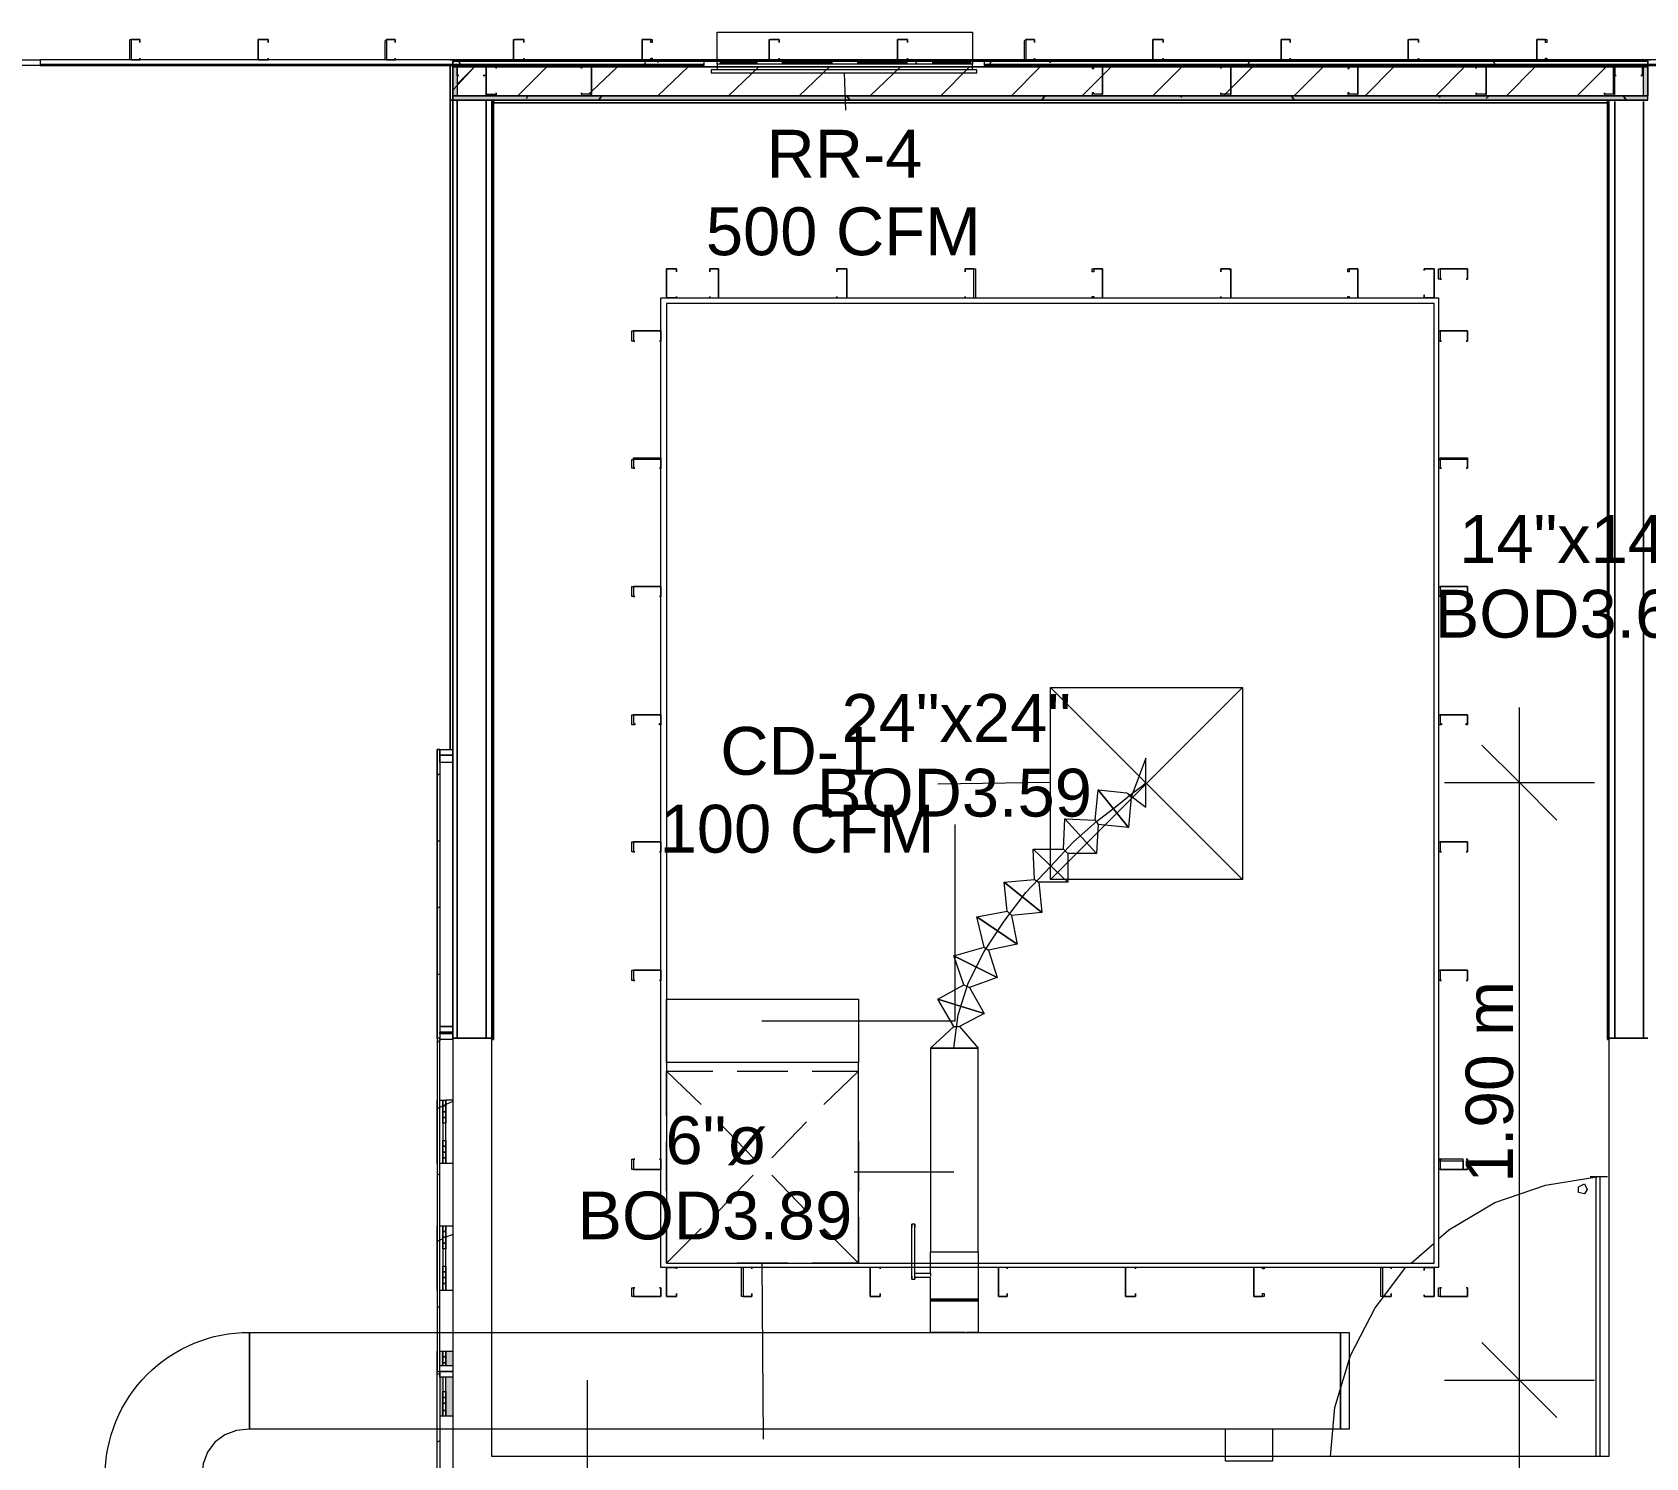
# Model space of a CAD drawing. Header units: metres. Extents: x -2 to 237, y -8 to 52.
# Drawn here: x 27.33 to 32.45, y 17.27 to 21.8 of the extents above; entities that cross this region are included whole.
import ezdxf

# ---------------------------------------------------------------- set-up
doc = ezdxf.new("R2010")
doc.units = ezdxf.units.M
doc.layers.add('HVAC - Ductos', color=5, linetype='Continuous', lineweight=0)
doc.layers.add('PDF4_Text', color=7, linetype='Continuous', lineweight=0)
doc.layers.add('PDF4_Geometry', color=7, linetype='Continuous', lineweight=0, true_color=0xaaaaaa)
doc.layers.add('PDF4_Solid Fills', color=7, linetype='Continuous', lineweight=0, true_color=0xffffff)
doc.styles.add('PDF Helvetica', font='')
doc.styles.get('PDF Helvetica').set_extended_font_data('Helvetica')

msp = doc.modelspace()

# ---------------------------------------------------------------- hatches: boundary and pattern name
at = {"layer": 'PDF4_Solid Fills', "lineweight": 0, "transparency": 33554559}
msp.add_hatch(color=256, dxfattribs=at).paths.add_polyline_path([(32.4418, 21.6884), (32.4418, 21.5968), (28.6758, 21.5968), (28.6758, 21.6884), (28.662, 21.6884), (28.662, 21.583), (32.4556, 21.583), (32.4556, 21.6884)])
h = msp.add_hatch(color=256, dxfattribs=at)
h.paths.add_polyline_path([(28.6299, 17.5649), (28.6299, 17.6107), (28.6208, 17.6107), (28.6208, 17.5649)])
h.paths.add_polyline_path([(28.6299, 17.5283), (28.6208, 17.5283), (28.6208, 17.4045), (28.6299, 17.4045)])
h = msp.add_hatch(color=256, dxfattribs=at)
h.paths.add_polyline_path([(28.6391, 17.5649), (28.662, 17.5649), (28.662, 17.6107), (28.6391, 17.6107)])
h.paths.add_polyline_path([(28.6391, 17.4045), (28.662, 17.4045), (28.662, 17.5283), (28.6391, 17.5283)])

# ---------------------------------------------------------------- linework, layer by layer
at = {"layer": 'HVAC - Ductos', "lineweight": 0}
for points in [[(30.3251, 21.6792), (30.3114, 21.6792), (30.3114, 21.6975), (29.5005, 21.6975), (29.5005, 21.7983), (30.3114, 21.7983), (30.3114, 21.6975), (29.5005, 21.6975), (29.5005, 21.6792), (29.4867, 21.6792)], [(29.5096, 21.67), (30.3022, 21.67)], [(29.9036, 21.67), (29.9082, 21.5509)], [(31.1681, 19.7183), (30.5588, 19.1089)], [(30.5588, 19.7183), (31.1681, 19.1089)], [(32.0478, 9.6157), (32.0478, 13.2719), (32.0478, 15.21), (32.0478, 17.5191), (32.0478, 19.6541)], [(31.9287, 19.535), (32.0478, 19.4159), (32.1669, 19.2968)], [(30.8016, 19.3838), (30.8612, 19.3379), (30.8612, 19.4938), (30.8154, 19.37), (30.8062, 19.2739), (30.71, 19.393), (30.8016, 19.3838), (30.8154, 19.37)], [(30.5588, 19.4159), (30.2014, 19.4113)], [(30.2518, 18.5729), (30.2656, 18.6783), (30.2976, 18.779), (30.348, 18.8798), (30.4122, 18.976), (30.4809, 19.0676), (30.5588, 19.1501), (30.6321, 19.228), (30.7054, 19.2922), (30.7696, 19.3425), (30.82, 19.3838), (30.852, 19.4067), (30.8612, 19.4159)], [(31.8096, 19.4159), (32.0478, 19.4159), (32.2861, 19.4159)], [(30.7008, 19.2968), (30.71, 19.393), (30.8062, 19.2739), (30.71, 19.283), (30.7054, 19.1913), (30.6046, 19.3013), (30.7008, 19.2968), (30.71, 19.283)], [(29.6425, 18.6599), (30.2564, 18.6599), (30.2564, 19.283)], [(30.6, 19.2051), (30.6046, 19.3013), (30.7054, 19.1913), (30.6138, 19.1913), (30.6138, 19.0997), (30.5038, 19.2051), (30.6, 19.2051), (30.6138, 19.1913)], [(30.5084, 19.1089), (30.5038, 19.2051), (30.6138, 19.0997), (30.5221, 19.0997), (30.5313, 19.0035), (30.4122, 19.0997), (30.5084, 19.1089), (30.5221, 19.0997)], [(30.4213, 19.0081), (30.4122, 19.0997), (30.5313, 19.0035), (30.4351, 18.9944), (30.4534, 18.9028), (30.3251, 18.9898), (30.4213, 19.0081), (30.4351, 18.9944)], [(30.348, 18.8936), (30.3251, 18.9898), (30.4534, 18.9028), (30.3618, 18.8844), (30.3893, 18.7973), (30.2518, 18.8661), (30.348, 18.8936), (30.3618, 18.8844)], [(30.2839, 18.7744), (30.2518, 18.8661), (30.3893, 18.7973), (30.3022, 18.7653), (30.348, 18.6828), (30.2014, 18.7286), (30.2839, 18.7744), (30.3022, 18.7653)], [(30.2518, 18.6416), (30.2014, 18.7286), (30.348, 18.6828), (30.2702, 18.6416), (30.3297, 18.5729), (30.1785, 18.5729), (30.1785, 17.9268), (30.1877, 17.9268), (30.2014, 17.9268), (30.2152, 17.9268), (30.2335, 17.9268), (30.2518, 17.9268), (30.2747, 17.9268), (30.293, 17.9268), (30.3068, 17.9268), (30.3206, 17.9268), (30.3251, 17.9268), (30.3297, 17.9268), (30.3297, 18.5729), (30.1785, 18.5729), (30.2518, 18.6416), (30.2702, 18.6416)], [(29.3401, 18.4996), (29.3401, 17.8902), (29.9495, 17.8902), (29.9495, 18.527), (29.3401, 18.527), (29.3401, 17.8902), (29.9495, 17.8902), (29.9495, 18.4996)], [(29.45, 18.3942), (29.3401, 18.4996), (29.4867, 18.4996)], [(29.5646, 18.4996), (29.7249, 18.4996)], [(29.8028, 18.4996), (29.9495, 18.4996)], [(29.615, 18.2247), (29.505, 18.3392)], [(29.7845, 18.0551), (29.6746, 18.1697)], [(30.2518, 18.1788), (29.9357, 18.1788)], [(29.9495, 17.8902), (29.8395, 18.0001)], [(30.1281, 18.0139), (30.1189, 18.0139)], [(30.1189, 17.849), (30.1189, 17.8444), (30.1189, 17.8398), (30.1189, 17.8444), (30.1189, 17.849), (30.1189, 18.0047)], [(30.2884, 17.6703), (30.2747, 17.6703), (30.2518, 17.6703), (30.2335, 17.6703), (30.2152, 17.6703), (30.2014, 17.6703), (30.1877, 17.6703), (30.1785, 17.6703), (30.1785, 17.7711), (30.1785, 17.7756), (30.1877, 17.7756), (30.2014, 17.7756), (30.2152, 17.7756), (30.2335, 17.7756), (30.2518, 17.7756), (30.2747, 17.7756), (30.293, 17.7756), (30.3068, 17.7756), (30.3206, 17.7756), (30.3251, 17.7756), (30.3297, 17.7756), (30.3251, 17.7756), (30.3206, 17.7756), (30.3068, 17.7756), (30.293, 17.7756), (30.3068, 17.7756), (30.3206, 17.7756), (30.3251, 17.7756), (30.3297, 17.7756), (30.3251, 17.7756), (30.3206, 17.7756), (30.3068, 17.7756), (30.293, 17.7756), (30.2747, 17.7756), (30.2518, 17.7756), (30.2335, 17.7756), (30.2152, 17.7756), (30.2014, 17.7756), (30.1877, 17.7756), (30.1785, 17.7756), (30.1877, 17.7756), (30.2014, 17.7756), (30.2152, 17.7756), (30.2335, 17.7756), (30.2518, 17.7756), (30.2747, 17.7756), (30.2884, 17.7756), (30.2747, 17.7756), (30.2518, 17.7756), (30.2335, 17.7756), (30.2152, 17.7756), (30.2014, 17.7756), (30.1877, 17.7756), (30.1785, 17.7756), (30.1785, 17.8444), (30.1281, 17.8444), (30.1281, 17.849), (30.1281, 17.8444), (30.1281, 17.8398), (30.1281, 17.8444), (30.1281, 17.849), (30.1281, 18.0047)], [(29.6425, 17.8902), (29.647, 17.3312)], [(30.1281, 17.8581), (30.1785, 17.8581), (30.1785, 17.9268), (30.1877, 17.9268), (30.2014, 17.9268), (30.2152, 17.9268), (30.2335, 17.9268), (30.2518, 17.9268), (30.2747, 17.9268), (30.293, 17.9268), (30.3068, 17.9268), (30.3206, 17.9268), (30.3251, 17.9268), (30.3297, 17.9268), (30.3297, 17.7756), (30.3297, 17.7711), (30.3297, 17.6703), (30.3251, 17.6703), (30.3206, 17.6703), (30.3068, 17.6703), (30.293, 17.6703)], [(30.1189, 17.8398), (30.1281, 17.8398)], [(30.1785, 17.8581), (30.1785, 17.8536), (30.1785, 17.849)], [(31.9287, 17.6382), (32.0478, 17.5191), (32.1669, 17.4)], [(29.0881, 17.5191), (29.0881, 16.9464)], [(31.8096, 17.5191), (32.0478, 17.5191), (32.2861, 17.5191)], [(31.1131, 17.3633), (31.1131, 17.2625), (31.1223, 17.2625), (31.1361, 17.2625), (31.1498, 17.2625), (31.1681, 17.2625), (31.1911, 17.2625), (31.2094, 17.2625), (31.2277, 17.2625), (31.2414, 17.2625), (31.2552, 17.2625), (31.2644, 17.2625), (31.2644, 17.3633)], [(31.1223, 17.3633), (31.1177, 17.3633)], [(31.1452, 17.3633), (31.1407, 17.3633), (31.1361, 17.3633), (31.1315, 17.3633), (31.1269, 17.3633)], [(31.1636, 17.3633), (31.1544, 17.3633)], [(31.2048, 17.3633), (31.1911, 17.3633), (31.1727, 17.3633)], [(31.2231, 17.3633), (31.214, 17.3633)], [(31.2506, 17.3633), (31.2414, 17.3633), (31.2369, 17.3633), (31.2323, 17.3633)], [(31.2598, 17.3633), (31.2552, 17.3633)]]:
    msp.add_lwpolyline(points, dxfattribs=at)
for points in [[(29.4821, 21.6792), (29.4821, 21.67), (30.3251, 21.67), (30.3251, 21.6792)], [(29.5096, 21.7021), (29.6287, 21.7021)], [(29.7066, 21.7021), (29.867, 21.7021)], [(29.9449, 21.7021), (30.1052, 21.7021)], [(30.1831, 21.7021), (30.3068, 21.7021)], [(31.1681, 19.1089), (30.5588, 19.1089), (30.5588, 19.7183), (31.1681, 19.7183)], [(29.3401, 18.527), (29.3401, 18.7286), (29.9495, 18.7286), (29.9495, 18.527)], [(30.3297, 18.5729), (30.3251, 18.5729), (30.3068, 18.5729), (30.2839, 18.5729), (30.2518, 18.5729), (30.2244, 18.5729), (30.2014, 18.5729), (30.1831, 18.5729), (30.1785, 18.5729), (30.1831, 18.5729), (30.2014, 18.5729), (30.2244, 18.5729), (30.2518, 18.5729), (30.2839, 18.5729), (30.3068, 18.5729), (30.3251, 18.5729)], [(30.1785, 18.5729), (30.1831, 18.5729), (30.2014, 18.5729), (30.2244, 18.5729), (30.2518, 18.5729), (30.2839, 18.5729), (30.3068, 18.5729), (30.3251, 18.5729), (30.3297, 18.5729), (30.3251, 18.5729), (30.3068, 18.5729), (30.2839, 18.5729), (30.2518, 18.5729), (30.2244, 18.5729), (30.2014, 18.5729), (30.1831, 18.5729)], [(30.1785, 18.5729), (30.1877, 18.5729), (30.2014, 18.5729), (30.2152, 18.5729), (30.2335, 18.5729), (30.2518, 18.5729), (30.2747, 18.5729), (30.293, 18.5729), (30.3068, 18.5729), (30.3206, 18.5729), (30.3251, 18.5729), (30.3297, 18.5729), (30.3251, 18.5729), (30.3206, 18.5729), (30.3068, 18.5729), (30.293, 18.5729), (30.2747, 18.5729), (30.2518, 18.5729), (30.2335, 18.5729), (30.2152, 18.5729), (30.2014, 18.5729), (30.1877, 18.5729)], [(30.1189, 18.0047), (30.1189, 18.0093), (30.1189, 18.0139), (30.1189, 18.0093)], [(30.1281, 18.0047), (30.1281, 18.0093), (30.1281, 18.0139), (30.1281, 18.0093)], [(30.2518, 17.7711), (30.2335, 17.7711), (30.2152, 17.7711), (30.2014, 17.7711), (30.1877, 17.7711), (30.1785, 17.7711), (30.1877, 17.7711), (30.2014, 17.7711), (30.2152, 17.7711), (30.2335, 17.7711), (30.2518, 17.7711), (30.2747, 17.7711), (30.293, 17.7711), (30.3068, 17.7711), (30.3206, 17.7711), (30.3251, 17.7711), (30.3297, 17.7711), (30.3251, 17.7711), (30.3206, 17.7711), (30.3068, 17.7711), (30.293, 17.7711), (30.3068, 17.7711), (30.3206, 17.7711), (30.3251, 17.7711), (30.3297, 17.7711), (30.3251, 17.7711), (30.3206, 17.7711), (30.3068, 17.7711), (30.293, 17.7711), (30.2747, 17.7711), (30.2518, 17.7711), (30.2335, 17.7711), (30.2152, 17.7711), (30.2014, 17.7711), (30.1877, 17.7711), (30.1785, 17.7711), (30.1877, 17.7711), (30.2014, 17.7711), (30.2152, 17.7711), (30.2335, 17.7711), (30.2518, 17.7711), (30.2747, 17.7711), (30.2884, 17.7711), (30.2747, 17.7711)], [(31.4797, 17.3633), (28.016, 17.3633), (28.016, 17.6703), (31.4797, 17.6703)], [(31.4797, 17.3633), (31.4797, 17.6703), (31.5072, 17.6703), (31.5072, 17.3633)]]:
    msp.add_lwpolyline(points, close=True, dxfattribs=at)
msp.add_lwpolyline([(28.016, 17.6703), (28.016, 17.3633), (27.9747, 17.3587), (27.9381, 17.345), (27.906, 17.322), (27.8831, 17.29), (27.8693, 17.2534), (27.8648, 17.2121), (27.5578, 17.2121, -0.417357)], format="xyb", close=True, dxfattribs=at)
at = {"layer": 'PDF4_Geometry', "lineweight": 0}
for points in [[(27.6403, 21.7112), (27.6357, 21.7112), (27.6357, 21.7709), (27.6357, 21.7754), (27.6403, 21.7754), (27.6678, 21.7754), (27.6678, 21.7663), (27.6678, 21.7754), (27.6403, 21.7754), (27.6403, 21.7709), (27.6403, 21.7112), (27.6678, 21.7112)], [(28.0435, 21.7112), (28.0435, 21.7709), (28.0435, 21.7754), (28.0755, 21.7754), (28.0755, 21.7663), (28.0755, 21.7754), (28.0435, 21.7754), (28.0435, 21.7709), (28.0435, 21.7112), (28.0755, 21.7112)], [(28.4513, 21.7112), (28.4467, 21.7112), (28.4467, 21.7709), (28.4513, 21.7754), (28.4787, 21.7754), (28.4787, 21.7663), (28.4787, 21.7754), (28.4513, 21.7754), (28.4513, 21.7709), (28.4513, 21.7112), (28.4787, 21.7112)], [(28.859, 21.7112), (28.8545, 21.7112), (28.8545, 21.7709), (28.8545, 21.7754), (28.859, 21.7754), (28.8865, 21.7754), (28.8865, 21.7663), (28.8865, 21.7754), (28.859, 21.7754), (28.8545, 21.7709), (28.8545, 21.7112), (28.859, 21.7112), (28.8865, 21.7112)], [(29.2622, 21.7112), (29.2622, 21.7709), (29.2622, 21.7754), (29.2942, 21.7754), (29.2942, 21.7663), (29.2897, 21.7663), (29.2897, 21.7754), (29.2622, 21.7754), (29.2622, 21.7709), (29.2622, 21.7112), (29.2897, 21.7112), (29.2897, 21.7158), (29.2942, 21.7158), (29.2942, 21.7112)], [(29.67, 21.7112), (29.6654, 21.7112), (29.6654, 21.7709), (29.6654, 21.7754), (29.67, 21.7754), (29.6974, 21.7754), (29.6974, 21.7663), (29.6974, 21.7754), (29.67, 21.7754), (29.6654, 21.7709), (29.6654, 21.7112), (29.67, 21.7112), (29.6974, 21.7112)], [(30.0731, 21.7112), (30.0731, 21.7709), (30.0731, 21.7754), (30.1052, 21.7754), (30.1052, 21.7663), (30.1052, 21.7754), (30.0731, 21.7754), (30.0731, 21.7709), (30.0731, 21.7112), (30.1052, 21.7112)], [(30.4809, 21.7112), (30.4763, 21.7112), (30.4763, 21.7709), (30.4809, 21.7754), (30.5084, 21.7754), (30.5084, 21.7663), (30.5084, 21.7754), (30.4809, 21.7754), (30.4809, 21.7709), (30.4809, 21.7112), (30.5084, 21.7112)], [(30.8841, 21.7112), (30.8841, 21.7709), (30.8841, 21.7754), (30.9162, 21.7754), (30.9162, 21.7663), (30.9162, 21.7754), (30.8841, 21.7754), (30.8841, 21.7709), (30.8841, 21.7112), (30.9162, 21.7112)], [(31.2918, 21.7112), (31.2918, 21.7709), (31.2918, 21.7754), (31.3194, 21.7754), (31.3194, 21.7663), (31.3194, 21.7754), (31.2918, 21.7754), (31.2918, 21.7709), (31.2918, 21.7112), (31.3194, 21.7112)], [(31.6996, 21.7112), (31.695, 21.7112), (31.695, 21.7709), (31.695, 21.7754), (31.6996, 21.7754), (31.7271, 21.7754), (31.7271, 21.7663), (31.7271, 21.7754), (31.6996, 21.7754), (31.695, 21.7709), (31.695, 21.7112), (31.6996, 21.7112), (31.7271, 21.7112)], [(32.1028, 21.7112), (32.1028, 21.7709), (32.1028, 21.7754), (32.1349, 21.7754), (32.1349, 21.7663), (32.1303, 21.7663), (32.1303, 21.7754), (32.1028, 21.7754), (32.1028, 21.7709), (32.1028, 21.7112), (32.1303, 21.7112), (32.1303, 21.7158), (32.1349, 21.7158), (32.1349, 21.7112)], [(26.4628, 21.693), (26.4628, 21.7112), (27.3517, 21.7112), (27.3517, 21.693)], [(29.4592, 21.7112), (27.3517, 21.7112), (27.3517, 21.693), (29.4592, 21.693)], [(27.6678, 21.7158), (27.6678, 21.7112)], [(28.0755, 21.7158), (28.0755, 21.7112)], [(28.4787, 21.7158), (28.4787, 21.7112)], [(30.4763, 21.7112), (30.0731, 21.7112), (29.6654, 21.7112), (29.2622, 21.7112), (28.8545, 21.7112), (28.6528, 21.7112), (28.8545, 21.7112), (29.2622, 21.7112), (29.6654, 21.7112), (30.0731, 21.7112)], [(28.6528, 21.583), (28.6528, 21.6975), (28.6528, 21.583), (28.6528, 19.5212)], [(32.4556, 21.7066), (28.662, 21.7066), (28.662, 21.583), (32.4556, 21.583)], [(28.662, 21.7066), (28.662, 21.6884), (32.4556, 21.6884), (32.4556, 21.7066)], [(28.662, 21.6884), (28.662, 21.5968), (32.4556, 21.5968), (32.4556, 21.6884)], [(28.6758, 21.6884), (28.6803, 21.6884), (28.7674, 21.6884), (28.7674, 21.6608), (28.7582, 21.6608), (28.7674, 21.6608), (28.7674, 21.6884), (28.6803, 21.6884), (28.6758, 21.6884), (28.6758, 21.6608)], [(32.4418, 21.6884), (28.6758, 21.6884), (28.6758, 21.5968), (32.4418, 21.5968)], [(28.6803, 21.7066), (28.6895, 21.6884)], [(28.772, 21.5968), (28.7674, 21.5968), (28.7674, 21.6013), (28.7674, 21.6884), (28.772, 21.6884), (28.7994, 21.6884), (28.7994, 21.6838), (28.7994, 21.6884), (28.772, 21.6884), (28.7674, 21.6884), (28.7674, 21.6013), (28.772, 21.6013), (28.7994, 21.6013), (28.7994, 21.6059), (28.7994, 21.5968)], [(28.8865, 21.7158), (28.8865, 21.7112)], [(29.0697, 21.5968), (29.0972, 21.5968), (29.1018, 21.5968), (29.1018, 21.6013), (29.1018, 21.6884), (29.0972, 21.6884), (29.0697, 21.6884), (29.0697, 21.6838), (29.0697, 21.6884), (29.0972, 21.6884), (29.1018, 21.6884), (29.1018, 21.6013), (29.0972, 21.6013), (29.0697, 21.6013), (29.0697, 21.6059)], [(29.2714, 21.7021), (29.2759, 21.6884)], [(29.3126, 21.7021), (29.3126, 21.7066)], [(29.6974, 21.7158), (29.6974, 21.7112)], [(30.1052, 21.7158), (30.1052, 21.7112)], [(30.1281, 21.6975), (30.1373, 21.7066)], [(32.6022, 21.7112), (30.348, 21.7112), (30.348, 21.693), (32.6022, 21.693)], [(30.3618, 21.6884), (30.371, 21.7066)], [(32.4648, 21.7112), (32.1028, 21.7112), (31.695, 21.7112), (31.2918, 21.7112), (30.8841, 21.7112), (30.4809, 21.7112), (30.8841, 21.7112), (31.2918, 21.7112), (31.695, 21.7112), (32.1028, 21.7112)], [(30.5084, 21.7158), (30.5084, 21.7112)], [(30.5542, 21.7066), (30.5588, 21.7021)], [(30.6917, 21.5968), (30.7237, 21.5968), (30.7237, 21.6013), (30.7237, 21.6884), (30.6917, 21.6884), (30.6917, 21.6838), (30.6962, 21.6838), (30.6962, 21.6884), (30.7237, 21.6884), (30.7237, 21.6013), (30.6962, 21.6013), (30.6962, 21.6059), (30.6917, 21.6059)], [(30.9162, 21.7158), (30.9162, 21.7112)], [(31.0994, 21.5968), (31.1269, 21.5968), (31.1315, 21.5968), (31.1315, 21.6013), (31.1315, 21.6884), (31.1269, 21.6884), (31.0994, 21.6884), (31.0994, 21.6838), (31.0994, 21.6884), (31.1269, 21.6884), (31.1315, 21.6884), (31.1315, 21.6013), (31.1269, 21.6013), (31.0994, 21.6013), (31.0994, 21.6059)], [(31.1819, 21.6884), (31.1911, 21.7066)], [(31.3194, 21.7158), (31.3194, 21.7112)], [(31.4156, 21.6884), (31.4201, 21.693)], [(31.5026, 21.5968), (31.5347, 21.5968), (31.5347, 21.6013), (31.5347, 21.6884), (31.5026, 21.6884), (31.5026, 21.6838), (31.5072, 21.6838), (31.5072, 21.6884), (31.5347, 21.6884), (31.5347, 21.6013), (31.5072, 21.6013), (31.5072, 21.6059), (31.5026, 21.6059)], [(31.7271, 21.7158), (31.7271, 21.7112)], [(31.9104, 21.5968), (31.9424, 21.5968), (31.9424, 21.6013), (31.9424, 21.6884), (31.9104, 21.6884), (31.9104, 21.6838), (31.9104, 21.6884), (31.9424, 21.6884), (31.9424, 21.6013), (31.9104, 21.6013), (31.9104, 21.6059)], [(31.9654, 21.7066), (31.9699, 21.6975)], [(32.3181, 21.5968), (32.3456, 21.5968), (32.3502, 21.6013), (32.3502, 21.6884), (32.3456, 21.6884), (32.3181, 21.6884), (32.3181, 21.6838), (32.3181, 21.6884), (32.3456, 21.6884), (32.3456, 21.6013), (32.3181, 21.6013), (32.3181, 21.6059)], [(32.4418, 21.6608), (32.4418, 21.6884), (32.4372, 21.6884), (32.3502, 21.6884), (32.3502, 21.6608), (32.3548, 21.6608), (32.3502, 21.6608), (32.3502, 21.6884), (32.4372, 21.6884), (32.4372, 21.6608), (32.4327, 21.6608)], [(28.6803, 21.6608), (28.6758, 21.6608)], [(28.662, 21.5968), (28.662, 21.583), (32.4556, 21.583), (32.4556, 21.5968)], [(28.7903, 18.6003), (28.7857, 18.6003), (28.7903, 18.6003), (28.7903, 21.583)], [(28.7857, 21.5738), (32.3319, 21.5738)], [(32.3136, 21.583), (28.8727, 21.583)], [(28.8957, 21.5876), (28.9002, 21.5968)], [(29.1248, 21.583), (29.1339, 21.5968)], [(29.9128, 21.5968), (29.9219, 21.583)], [(30.5313, 21.583), (30.5405, 21.5968)], [(30.9711, 21.5968), (30.9757, 21.5922)], [(31.324, 21.5968), (31.3331, 21.583)], [(31.7912, 21.5968), (31.7958, 21.5922)], [(31.9424, 21.5876), (31.9516, 21.5968)], [(32.3273, 18.6003), (32.3319, 18.6003), (32.3273, 18.6003), (32.3273, 21.583)], [(32.3777, 21.5968), (32.3868, 21.583)], [(29.3401, 20.9553), (29.3401, 21.047), (29.3721, 21.047), (29.3721, 21.0378), (29.3721, 21.047), (29.3401, 21.047), (29.3401, 20.9553), (29.3721, 20.9553)], [(29.505, 21.0424), (29.505, 21.047), (29.4775, 21.047), (29.4775, 21.0378), (29.4775, 21.047), (29.505, 21.047), (29.505, 21.0424), (29.505, 20.9553)], [(29.9128, 21.0424), (29.9128, 21.047), (29.8807, 21.047), (29.8807, 21.0378), (29.8807, 21.047), (29.9128, 21.047), (29.9128, 21.0424), (29.9128, 20.9553)], [(30.7237, 21.0424), (30.7237, 21.047), (30.6962, 21.047), (30.6962, 21.0378), (30.6917, 21.0378), (30.6917, 21.047), (30.7237, 21.047), (30.7237, 21.0424), (30.7237, 20.9553)], [(31.1315, 21.0424), (31.1269, 21.047), (31.0994, 21.047), (31.0994, 21.0378), (31.0994, 21.047), (31.1269, 21.047), (31.1315, 21.047), (31.1315, 21.0424), (31.1315, 20.9553)], [(31.5347, 21.0424), (31.5347, 21.047), (31.5072, 21.047), (31.5072, 21.0378), (31.5026, 21.0378), (31.5026, 21.047), (31.5347, 21.047), (31.5347, 21.0424), (31.5347, 20.9553)], [(31.7454, 21.0424), (31.7454, 21.047)], [(31.7775, 21.047), (31.7775, 20.9553), (31.7454, 20.9553), (31.7454, 20.9645), (31.7454, 20.9553), (31.7775, 20.9553), (31.7775, 21.047), (31.7454, 21.047)], [(31.8829, 21.047), (31.7958, 21.047), (31.7958, 21.0148), (31.8004, 21.0148), (31.7912, 21.0148), (31.7912, 21.047), (31.7958, 21.047), (31.8829, 21.047), (31.8829, 21.0148)], [(31.8783, 21.0148), (31.8829, 21.0148)], [(29.3721, 20.9599), (29.3721, 20.9553)], [(31.7775, 17.8902), (31.7775, 20.937), (29.3401, 20.937), (29.3401, 17.8902)], [(29.2301, 20.8499), (29.2347, 20.8499), (29.3217, 20.8499), (29.3217, 20.8179), (29.3172, 20.8179), (29.3217, 20.8179), (29.3217, 20.8499), (29.2347, 20.8499), (29.2347, 20.8179), (29.2393, 20.8179), (29.2301, 20.8179)], [(31.8783, 20.8179), (31.8829, 20.8179)], [(29.2301, 20.4421), (29.2347, 20.4421), (29.2347, 20.4467), (29.3217, 20.4467), (29.3217, 20.4421), (29.3217, 20.4147), (29.3172, 20.4147), (29.3217, 20.4147), (29.3217, 20.4421), (29.2347, 20.4421), (29.2347, 20.4147), (29.2393, 20.4147), (29.2301, 20.4147)], [(31.8783, 20.4147), (31.8829, 20.4147)], [(29.2301, 20.039), (29.2347, 20.039), (29.3217, 20.039), (29.3217, 20.0069), (29.3172, 20.0069), (29.3217, 20.0069), (29.3217, 20.039), (29.2347, 20.039), (29.2347, 20.0069), (29.2393, 20.0069), (29.2301, 20.0069)], [(31.8783, 20.0069), (31.8829, 20.0069)], [(29.2301, 19.6312), (29.2347, 19.6312), (29.3217, 19.6312), (29.3217, 19.5991), (29.3172, 19.5991), (29.3172, 19.6037), (29.3217, 19.6037), (29.3217, 19.6312), (29.2347, 19.6312), (29.2347, 19.6037), (29.2393, 19.6037), (29.2393, 19.5991), (29.2301, 19.5991)], [(28.6116, 19.5212), (28.6208, 19.5212), (28.6116, 19.5212), (28.6116, 18.6049), (28.6116, 19.5212), (28.6208, 19.5212), (28.6208, 18.6049), (28.6116, 18.6049), (28.6116, 17.5466), (28.6208, 17.5466), (28.6208, 18.6049), (28.6116, 18.6049)], [(28.6208, 19.5029), (28.6208, 19.5212), (28.662, 19.5212), (28.662, 19.5029)], [(28.662, 19.48), (28.6208, 19.48), (28.6208, 19.5029), (28.662, 19.5029)], [(29.2301, 19.2235), (29.2301, 19.228), (29.2347, 19.228), (29.3217, 19.228), (29.3217, 19.2235), (29.3217, 19.1959), (29.3172, 19.1959), (29.3217, 19.1959), (29.3217, 19.2235), (29.3217, 19.228), (29.2347, 19.228), (29.2347, 19.2235), (29.2347, 19.1959), (29.2393, 19.1959), (29.2301, 19.1959)], [(31.8783, 19.1959), (31.8829, 19.1959)], [(29.2301, 18.8203), (29.2347, 18.8203), (29.3217, 18.8203), (29.3217, 18.7881), (29.3172, 18.7881), (29.3217, 18.7881), (29.3217, 18.8203), (29.2347, 18.8203), (29.2347, 18.7881), (29.2393, 18.7881), (29.2301, 18.7881)], [(31.8783, 18.7881), (31.8829, 18.7881)], [(28.662, 18.6416), (28.6208, 18.6416)], [(28.6391, 18.4079), (28.6391, 18.3896), (28.6299, 18.3896), (28.6299, 18.4079)], [(28.6391, 18.3712), (28.6299, 18.3712), (28.6299, 18.3896), (28.6391, 18.3896)], [(28.6391, 18.353), (28.6299, 18.353), (28.6299, 18.3712), (28.6391, 18.3712)], [(28.6299, 18.3346), (28.6299, 18.353), (28.6391, 18.353), (28.6391, 18.3346)], [(28.6299, 18.2613), (28.6299, 18.2796), (28.6391, 18.2796), (28.6391, 18.2613)], [(28.6299, 18.2429), (28.6299, 18.2613), (28.6391, 18.2613), (28.6391, 18.2429)], [(28.6299, 18.2247), (28.6299, 18.2429), (28.6391, 18.2429), (28.6391, 18.2247)], [(28.6299, 18.2063), (28.6299, 18.2247), (28.6391, 18.2247), (28.6391, 18.2063)], [(29.2393, 18.2201), (29.2347, 18.2201), (29.2347, 18.1926), (29.2347, 18.188), (29.3217, 18.188), (29.3217, 18.1926), (29.3217, 18.2201), (29.3172, 18.2201), (29.3217, 18.2201), (29.3217, 18.1926), (29.3217, 18.188), (29.2347, 18.188), (29.2301, 18.188), (29.2301, 18.1926), (29.2301, 18.2201)], [(31.8646, 18.188), (31.8692, 18.188)], [(31.8692, 18.2155), (31.8692, 18.188)], [(31.8783, 18.2201), (31.8829, 18.2201)], [(32.2632, 18.1239), (32.254, 18.1101), (32.2357, 18.1147), (32.2357, 18.133), (32.254, 18.1422)], [(28.6391, 18.0093), (28.6391, 17.991), (28.6299, 17.991), (28.6299, 18.0093)], [(28.6391, 18.0093), (28.662, 18.0093), (28.662, 17.8032), (28.6391, 17.8032)], [(28.6391, 17.9543), (28.6299, 17.9543)], [(28.6299, 17.8627), (28.6299, 17.881), (28.6391, 17.881), (28.6391, 17.8627)], [(28.6299, 17.8444), (28.6299, 17.8627), (28.6391, 17.8627), (28.6391, 17.8444)], [(28.6299, 17.826), (28.6299, 17.8444), (28.6391, 17.8444), (28.6391, 17.826)], [(28.6299, 17.8032), (28.6299, 17.826), (28.6391, 17.826), (28.6391, 17.8032)], [(29.5829, 17.7848), (29.6104, 17.7848), (29.6104, 17.794), (29.6104, 17.7848), (29.5829, 17.7848), (29.5783, 17.7848), (29.5783, 17.8764), (29.5829, 17.8764)], [(29.9861, 17.7848), (30.0181, 17.7848), (30.0181, 17.794), (30.0181, 17.7848), (29.9861, 17.7848), (29.9861, 17.8764)], [(30.3938, 17.7848), (30.4213, 17.7848), (30.4213, 17.794), (30.4213, 17.7848), (30.3938, 17.7848), (30.3938, 17.8764)], [(30.797, 17.8764), (30.797, 17.7848), (30.8016, 17.7848), (30.8291, 17.7848), (30.8291, 17.794), (30.8291, 17.7848), (30.8016, 17.7848), (30.797, 17.7848), (30.797, 17.8764), (30.8016, 17.8764)], [(31.2048, 17.7848), (31.2323, 17.7848), (31.2323, 17.794), (31.2369, 17.794), (31.2369, 17.7848), (31.2048, 17.7848), (31.2048, 17.8764)], [(31.6125, 17.7848), (31.6401, 17.7848), (31.6401, 17.794), (31.6401, 17.7848), (31.6125, 17.7848), (31.608, 17.7848), (31.608, 17.8764), (31.6125, 17.8764)], [(31.7454, 17.8673), (31.7454, 17.8764)], [(29.2393, 17.8123), (29.2347, 17.8123), (29.2347, 17.7848), (29.3217, 17.7848), (29.3217, 17.8123), (29.3172, 17.8123), (29.3217, 17.8123), (29.3217, 17.7848), (29.2347, 17.7848), (29.2301, 17.7848), (29.2301, 17.8123)], [(31.8829, 17.7848), (31.7958, 17.7848), (31.7912, 17.7848), (31.7912, 17.8123), (31.8004, 17.8123), (31.7958, 17.8123), (31.7958, 17.7848), (31.8829, 17.7848), (31.8829, 17.8123)], [(31.8783, 17.8123), (31.8829, 17.8123)], [(28.6116, 17.5466), (28.6208, 17.5466), (28.6208, 16.4882), (28.6116, 16.4882)], [(28.662, 17.5466), (28.6208, 17.5466), (28.6208, 17.5649), (28.662, 17.5649)], [(28.6208, 17.5283), (28.6208, 17.5466), (28.662, 17.5466), (28.662, 17.5283)], [(28.6299, 17.4641), (28.6299, 17.4824), (28.6391, 17.4824), (28.6391, 17.4641)], [(28.6299, 17.4458), (28.6299, 17.4641), (28.6391, 17.4641), (28.6391, 17.4458)], [(28.6299, 17.4228), (28.6299, 17.4458), (28.6391, 17.4458), (28.6391, 17.4228)], [(28.6299, 17.4045), (28.6299, 17.4228), (28.6391, 17.4228), (28.6391, 17.4045)]]:
    msp.add_lwpolyline(points, close=True, dxfattribs=at)
at = {"layer": 'PDF4_Geometry', "color": 254, "lineweight": 0, "true_color": 0xd2d2d2}
for points in [[(28.0572, 21.7754), (28.0618, 21.7754)], [(30.8887, 21.7112), (30.8932, 21.7112)], [(32.3456, 21.6608), (32.3502, 21.6608)]]:
    msp.add_lwpolyline(points, dxfattribs=at)
at = {"layer": 'PDF4_Geometry', "lineweight": 0}
for points in [[(27.3517, 21.6975), (29.4592, 21.6975)], [(32.4556, 18.6049), (32.3319, 18.6049), (32.3319, 17.2762), (28.7857, 17.2762), (28.7857, 18.6049), (28.662, 18.6049), (28.6758, 18.6049), (28.6758, 21.583), (28.6758, 18.6049), (28.7674, 18.6049), (28.7674, 21.583), (28.7674, 18.6049), (28.7857, 18.6049), (28.7857, 21.583), (28.662, 21.583), (28.6528, 21.583), (28.662, 21.583), (28.662, 21.6975), (28.662, 21.583), (28.6528, 21.583), (28.662, 21.583), (28.662, 21.5738), (28.662, 21.583), (28.662, 18.6049), (28.662, 21.583), (28.662, 19.5212), (28.662, 21.583)], [(28.662, 21.5968), (28.662, 21.7066), (32.4556, 21.7066), (32.4556, 21.5968)], [(32.4556, 21.7066), (28.662, 21.7066), (32.4556, 21.7066)], [(28.662, 21.6884), (28.662, 21.5968), (28.662, 21.583), (32.4556, 21.583), (32.4556, 21.5968), (32.4556, 21.6884)], [(29.4592, 21.7066), (29.4592, 21.7112), (30.348, 21.7112), (30.348, 21.7066)], [(30.348, 21.6975), (32.6022, 21.6975)], [(28.7857, 21.583), (28.7857, 18.6049), (28.7857, 21.583), (28.7857, 18.6049), (28.662, 18.6049), (28.662, 13.3177), (28.6528, 13.3269), (28.6528, 13.3177), (28.6528, 13.3269), (28.662, 13.3269)], [(28.662, 21.583), (28.662, 18.6049), (28.662, 21.583)], [(28.662, 21.583), (32.4556, 21.583), (28.662, 21.583)], [(28.7857, 18.6049), (28.7857, 21.583), (28.7857, 18.6049)], [(32.3319, 21.5784), (32.3319, 18.6049), (32.3319, 21.5784), (32.3319, 18.6049), (32.3319, 21.583), (32.4556, 21.583)], [(32.4556, 18.6049), (32.3319, 18.6049), (32.3502, 18.6049), (32.3502, 21.5784), (32.3502, 18.6049), (32.4418, 18.6049), (32.4418, 21.5784), (32.4418, 18.6049), (32.4556, 18.6049)], [(32.3319, 21.5784), (32.3319, 18.6049), (32.3319, 21.5784)], [(30.2884, 20.9553), (30.2884, 20.9599), (30.2884, 20.9553), (30.316, 20.9553), (30.316, 21.0424), (30.316, 21.047), (30.2884, 21.047), (30.2884, 21.0378), (30.2884, 21.047), (30.316, 21.047), (30.3206, 21.047), (30.3206, 21.0424), (30.3206, 20.9553)], [(29.3401, 17.8764), (29.3217, 17.8764), (29.3217, 20.9553), (29.3401, 20.9553), (31.7775, 20.9553), (31.7912, 20.9553), (31.7912, 17.8764), (31.7775, 17.8764)], [(29.4775, 20.9553), (29.4775, 20.9599), (29.4775, 20.9553), (29.505, 20.9553)], [(29.8807, 20.9553), (29.8807, 20.9599), (29.8807, 20.9553), (29.9128, 20.9553)], [(30.6917, 20.9553), (30.6917, 20.9599), (30.6962, 20.9599), (30.6962, 20.9553), (30.7237, 20.9553)], [(31.0994, 20.9553), (31.0994, 20.9599), (31.0994, 20.9553), (31.1269, 20.9553), (31.1315, 20.9553)], [(31.5026, 20.9553), (31.5026, 20.9599), (31.5072, 20.9599), (31.5072, 20.9553), (31.5347, 20.9553)], [(31.7912, 20.8499), (31.7958, 20.8499), (31.8829, 20.8499), (31.8829, 20.8179), (31.8829, 20.8499), (31.7958, 20.8499), (31.7958, 20.8179), (31.8004, 20.8179), (31.7912, 20.8179)], [(31.7912, 20.4421), (31.7958, 20.4421), (31.7958, 20.4467), (31.8829, 20.4467), (31.8829, 20.4421), (31.8829, 20.4147), (31.8829, 20.4421), (31.7958, 20.4421), (31.7958, 20.4147), (31.8004, 20.4147), (31.7912, 20.4147)], [(31.7912, 20.039), (31.7958, 20.039), (31.8829, 20.039), (31.8829, 20.0069), (31.8829, 20.039), (31.7958, 20.039), (31.7958, 20.0069), (31.8004, 20.0069), (31.7912, 20.0069)], [(31.7912, 19.6312), (31.7958, 19.6312), (31.8829, 19.6312), (31.8829, 19.5991), (31.8783, 19.5991), (31.8783, 19.6037), (31.8829, 19.6037), (31.8829, 19.6312), (31.7958, 19.6312), (31.7958, 19.6037), (31.8004, 19.6037), (31.8004, 19.5991), (31.7912, 19.5991)], [(28.6208, 19.48), (28.6208, 18.6416), (28.6208, 18.6233), (28.6208, 18.6187), (28.6208, 18.6003), (28.6208, 18.5957), (28.6116, 18.5912)], [(28.6208, 19.5029), (28.6208, 18.6416)], [(28.6208, 19.4434), (28.6116, 19.4388)], [(28.6208, 19.2326), (28.6116, 19.228)], [(31.7912, 19.228), (31.7958, 19.228), (31.8829, 19.228), (31.8829, 19.2235), (31.8829, 19.1959), (31.8829, 19.2235), (31.8829, 19.228), (31.7958, 19.228), (31.7958, 19.2235), (31.7958, 19.1959), (31.8004, 19.1959), (31.7912, 19.1959)], [(28.6208, 19.0219), (28.6116, 19.0173)], [(28.6208, 18.8111), (28.6208, 18.8065), (28.6116, 18.8065)], [(31.7912, 18.8203), (31.7958, 18.8203), (31.8829, 18.8203), (31.8829, 18.7881), (31.8829, 18.8203), (31.7958, 18.8203), (31.7958, 18.7881), (31.8004, 18.7881), (31.7912, 18.7881)], [(28.662, 18.6416), (28.662, 18.6233), (28.6208, 18.6233)], [(28.662, 18.6187), (28.6208, 18.6187), (28.6208, 18.6233), (28.662, 18.6233), (28.662, 18.6187), (28.662, 18.6003), (28.6208, 18.6003)], [(28.6116, 18.2063), (28.6116, 18.4079)], [(28.662, 18.4034), (28.6391, 18.3942), (28.6299, 18.3896), (28.6208, 18.385), (28.6116, 18.3804)], [(28.6208, 18.4079), (28.6299, 18.4079), (28.6299, 18.2063), (28.6208, 18.2063)], [(28.6391, 18.2063), (28.6391, 18.4079)], [(28.662, 18.4079), (28.662, 18.2063), (28.6391, 18.2063)], [(28.662, 18.4079), (28.6391, 18.4079)], [(31.7912, 18.2155), (31.8692, 18.2155), (31.8692, 18.2201), (31.7912, 18.2201), (31.8004, 18.2201), (31.7958, 18.2201), (31.7958, 18.1926), (31.7958, 18.188), (31.8829, 18.188), (31.8829, 18.1926), (31.8829, 18.2201), (31.8829, 18.1926), (31.8829, 18.188), (31.7958, 18.188), (31.7912, 18.188)], [(28.6208, 18.1743), (28.6116, 18.1697)], [(31.7912, 17.968), (31.8233, 17.9956), (31.9699, 18.0826), (32.1303, 18.1376), (32.2998, 18.1651)], [(32.2723, 18.1651), (32.3273, 18.1651)], [(32.2906, 18.1651), (32.2906, 17.2762)], [(32.3044, 17.2762), (32.3044, 18.1651)], [(28.6116, 17.8032), (28.6116, 18.0093)], [(28.6208, 18.0093), (28.6299, 18.0093), (28.6299, 17.8032), (28.6208, 17.8032)], [(28.662, 17.9818), (28.6391, 17.9726), (28.6299, 17.9726), (28.6391, 17.9726), (28.6391, 17.9543), (28.6391, 17.936), (28.6299, 17.936), (28.6299, 17.9543), (28.6299, 17.9726), (28.6299, 17.991), (28.6391, 17.991), (28.6391, 17.9726)], [(28.6299, 17.968), (28.6208, 17.9634), (28.6116, 17.9589)], [(31.7042, 17.8902), (31.7775, 17.9543)], [(31.7454, 17.8764), (31.7775, 17.8764), (31.7775, 17.7848), (31.7454, 17.7848), (31.7454, 17.7894), (31.7454, 17.7848), (31.7775, 17.7848), (31.7775, 17.8764), (29.3401, 17.8764), (29.3401, 17.7848), (29.3721, 17.7848), (29.3721, 17.794), (29.3721, 17.7848), (29.3401, 17.7848), (29.3401, 17.8764), (29.3721, 17.8764), (29.3721, 17.8718), (29.3721, 17.8764)], [(29.6104, 17.8764), (29.6104, 17.8718), (29.6104, 17.8764), (29.5829, 17.8764)], [(30.0181, 17.8764), (30.0181, 17.8718), (30.0181, 17.8764), (29.9861, 17.8764)], [(30.4213, 17.8764), (30.4213, 17.8718), (30.4213, 17.8764), (30.3938, 17.8764)], [(30.8291, 17.8764), (30.8291, 17.8718), (30.8291, 17.8764), (30.8016, 17.8764)], [(31.2369, 17.8764), (31.2369, 17.8718), (31.2323, 17.8718), (31.2323, 17.8764), (31.2048, 17.8764)], [(31.4476, 17.2762), (31.4614, 17.432), (31.5118, 17.5969), (31.5897, 17.7482), (31.6171, 17.7848), (31.6859, 17.8764)], [(31.6401, 17.8764), (31.6401, 17.8718), (31.6401, 17.8764), (31.6125, 17.8764)], [(28.6208, 17.7528), (28.6116, 17.7482)], [(28.6116, 17.4045), (28.6116, 17.6107)], [(28.6208, 17.6107), (28.6299, 17.6107), (28.6299, 17.5649), (28.6299, 17.5741), (28.6391, 17.5741), (28.6391, 17.5649), (28.6391, 17.6107), (28.6391, 17.5924), (28.6391, 17.5741), (28.6299, 17.5741), (28.6299, 17.5924), (28.6391, 17.5924), (28.6299, 17.5924), (28.6299, 17.6107), (28.6391, 17.6107), (28.662, 17.6107), (28.662, 17.5649)], [(28.6208, 17.542), (28.6208, 17.5374), (28.6116, 17.5374)], [(28.6299, 17.5283), (28.6299, 17.4045), (28.6208, 17.4045)], [(28.662, 17.5283), (28.662, 17.4045), (28.6391, 17.4045), (28.6391, 17.5283)], [(28.6208, 17.3312), (28.6208, 17.3266), (28.6116, 17.322)]]:
    msp.add_lwpolyline(points, dxfattribs=at)
at = {"layer": 'PDF4_Geometry', "color": 254, "lineweight": 0, "true_color": 0xd4d4d4}
msp.add_lwpolyline([(28.6758, 21.6334), (28.7307, 21.6884), (28.662, 21.615)], dxfattribs=at)
for points in [[(28.9598, 21.6884), (28.8682, 21.5968)], [(29.1843, 21.6884), (29.1018, 21.6104), (29.0927, 21.6013), (29.1018, 21.6104)], [(29.4088, 21.6884), (29.3126, 21.5968)], [(29.6333, 21.6884), (29.5371, 21.5968)], [(29.8578, 21.6884), (29.7616, 21.5968)], [(30.0823, 21.6884), (29.9861, 21.5968)], [(30.3022, 21.6884), (30.2106, 21.5968)], [(30.5267, 21.6884), (30.4351, 21.5968)], [(30.7512, 21.6884), (30.7237, 21.6608), (30.6596, 21.5968), (30.7237, 21.6608)], [(30.9757, 21.6884), (30.8841, 21.5968)], [(31.2002, 21.6884), (31.1315, 21.6196), (31.1086, 21.5968), (31.1315, 21.6196)], [(31.4247, 21.6884), (31.3331, 21.5968)], [(31.6492, 21.6884), (31.5576, 21.5968)], [(31.8737, 21.6884), (31.7821, 21.5968)], [(32.0982, 21.6884), (32.0066, 21.5968)], [(32.3227, 21.6884), (32.2311, 21.5968)]]:
    msp.add_lwpolyline(points, close=True, dxfattribs=at)
at = {"layer": 'PDF4_Geometry', "color": 8, "lineweight": 0, "true_color": 0x808080}
for points in [[(29.3401, 18.3575), (29.3401, 18.4996), (29.4867, 18.4996)], [(29.5646, 18.4996), (29.7249, 18.4996)], [(29.8028, 18.4996), (29.9495, 18.4996)], [(29.9495, 18.3575), (29.9495, 18.4996), (29.8395, 18.3942)], [(29.7845, 18.3392), (29.6746, 18.2247)], [(29.3401, 18.1193), (29.3401, 18.275)], [(29.9495, 18.275), (29.9495, 18.1193)], [(29.615, 18.1697), (29.505, 18.0551)], [(29.3401, 17.8902), (29.3401, 18.0368)], [(29.9495, 18.0368), (29.9495, 17.8902), (29.8028, 17.8902)], [(29.45, 18.0001), (29.3401, 17.8902), (29.4867, 17.8902)], [(29.7249, 17.8902), (29.5646, 17.8902)]]:
    msp.add_lwpolyline(points, dxfattribs=at)

# ---------------------------------------------------------------- texts
at = {"layer": 'PDF4_Text', "lineweight": 0, "char_height": 0.1519, "attachment_point": 4, "style": 'PDF Helvetica'}
for s, insert in [('RR-4', (29.6573, 21.4127)), ('500 CFM', (29.4649, 21.1653)), ('14"x14"', (31.8566, 20.1894)), ('BOD3.62', (31.7787, 19.9512)), ('24"x24"', (29.8956, 19.6213)), ('CD-1', (29.5107, 19.5159)), ('BOD3.59', (29.8177, 19.383)), ('100 CFM', (29.3183, 19.2685)), ('6"ø', (29.3366, 18.2788)), ('BOD3.89', (29.0571, 18.0406))]:
    msp.add_mtext(s, dxfattribs=dict(at, insert=insert))
at = {"layer": 'PDF4_Text', "lineweight": 0, "insert": (31.9531, 18.1456), "char_height": 0.15002, "attachment_point": 4, "rotation": 90, "style": 'PDF Helvetica'}
msp.add_mtext('1.90 m', dxfattribs=at)

doc.saveas('drawing.dxf')
